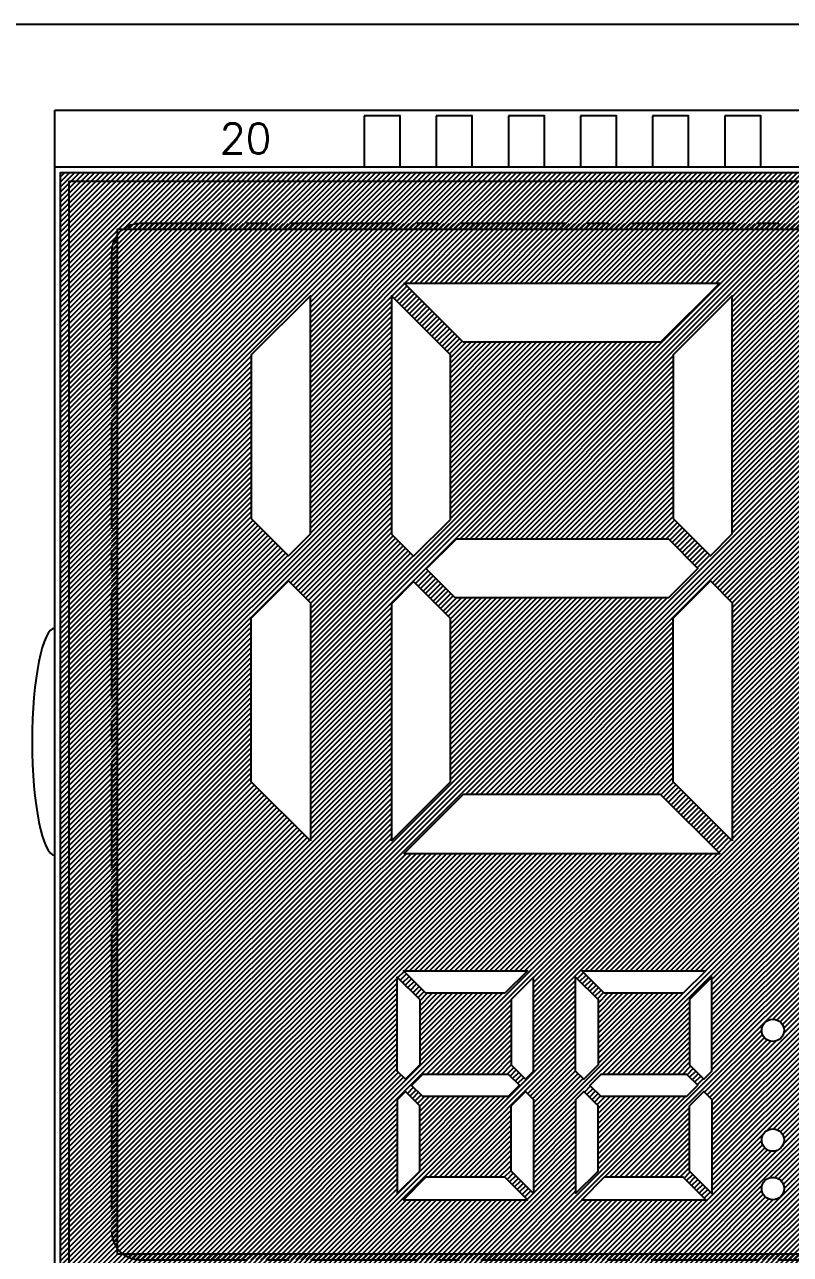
# Model space of a CAD drawing. Header units: millimetres. Extents: x -121 to 714, y -296 to 116.
# Drawn here: x 436.6 to 517.5, y -231.4 to -101.4 of the extents above; entities that cross this region are included whole.
import ezdxf
from ezdxf.enums import TextEntityAlignment as Align

# ---------------------------------------------------------------- set-up
doc = ezdxf.new("R2010")
doc.units = ezdxf.units.MM
doc.header["$LTSCALE"] = 3
doc.header["$MEASUREMENT"] = 0
doc.linetypes.add('CENTER', pattern=[2, 1.25, -0.25, 0.25, -0.25])
for name, color, linetype in [('POL', 1, 'Continuous'), ('PRINT', 6, 'Continuous'), ('VA', 5, 'Continuous')]:
    doc.layers.add(name, color=color, linetype=linetype)
doc.styles.add('ROMANS', font='ROMANS.shx')

msp = doc.modelspace()

# ---------------------------------------------------------------- hatches: boundary and pattern name
h = msp.add_hatch()
h.set_pattern_fill('ANSI31', color=256, scale=3, style=0)
h.set_pattern_definition([(44.99999999999999, (-1484.674264438016, 259.6914309375898), (-0.2651650429449553, 0.2651650429449554), [])])
edge = h.paths.add_edge_path(flags=0)
edge.add_arc((507.2662197458744, -97.67566629942667), 86.65745608517312, 316.455403534581, 317.8081971069898)
edge.add_arc((572.411342508713, -156.7264854519494), 1.268003494807548, 128.7133443138416, 137.881525717047, ccw=False)
edge.add_line((571.6183021795332, -155.7370816420021), (571.6986501433809, -155.6690570603132))
edge.add_line((571.698650143381, -155.6690570603132), (571.7379765026244, -155.6347518416125))
edge.add_line((571.7379765026244, -155.6347518416125), (571.7757871404322, -155.5999993633903))
edge.add_arc((571.3550469627835, -155.1308416738082), 0.6301834929462138, 311.8857250884219, 331.3475936102355)
edge.add_arc((571.6560780494278, -155.3044771124389), 0.2828719628844414, 332.9743015112558, 364.3136546941952)
edge.add_arc((571.6073757759013, -155.3216209913421), 0.3329967907791991, 6.625424226191722, 49.18432556471929)
edge.add_arc((571.0582988941969, -155.8850554072335), 1.119303725996891, 46.76370805973933, 58.40013251268256)
edge.add_arc((572.6520863782521, -153.2329612876021), 1.974940728427226, 230.3561939409418, 239.3337910848556, ccw=False)
edge.add_arc((526.630534976101, -207.1066214693067), 68.87974873875541, 49.46969666898811, 50.89191485204012)
edge.add_line((570.078868703356, -153.658870509709), (570.078868703356, -157.3756313421126))
edge = h.paths.add_edge_path(flags=16)
edge.add_arc((571.4414470119107, -158.5013090779323), 5.420274384007197, -5.419601573217278, 20.419753196357817, ccw=False)
edge.add_arc((570.9995544070757, -158.4499236657105), 5.865052460760615, 328.4963387614289, 354.4883798099919, ccw=False)
edge.add_arc((576.683982117519, -161.9606858245324), 0.8164093805862681, 146.8900841645882, 174.4058001021565)
edge.add_arc((576.3210501687463, -161.9201815641771), 0.4512844858829212, 175.031982178442, 242.0552884534121)
edge.add_arc((576.3549708810824, -161.9281864056564), 0.4613426380752055, 237.864144255427, 302.1073039453501)
edge.add_arc((576.119647727535, -161.5661939020019), 0.8930725881402511, 302.5519123596015, 330.1610931442196)
edge.add_arc((570.7531432477108, -158.244073470216), 7.204198219361388, 328.4785703781128, 333.9984318721046)
edge.add_arc((571.5718883876375, -158.6213238012266), 6.302971160817538, 333.81782076892, 361.1456707921137)
edge.add_arc((571.9307238880883, -158.3724122126794), 5.944146052009452, 358.8153998382796, 375.4591115102579)
edge.add_arc((571.3958408369963, -158.4737968535914), 6.486856760126145, 15.0629066352722, 33.16197744714158)
edge.add_arc((576.2335560290942, -155.3057723089389), 0.7041618151391373, 32.69228082842576, 49.66713852509118)
edge.add_arc((576.3500771256206, -155.1390788451063), 0.502038358379376, 47.49081840803452, 121.174074031354)
edge.add_arc((576.338442904223, -155.108966888546), 0.4702860097612478, 121.860359963687, 186.5595332372828)
edge.add_arc((576.6340906312848, -155.093008210767), 0.7660310002351489, 185.2191280128966, 206.632905861234)
edge.add_arc((662.5399417215983, -107.952241318141), 98.75564740498265, 208.7392803282289, 209.0958455154372)
edge.add_arc((570.6335994949904, -158.7756021710778), 6.27310672925225, 20.193266942628213, 26.522515885862674, ccw=False)
edge = h.paths.add_edge_path(flags=16)
edge.add_arc((571.2121179193982, -158.4318110223606), 3.000116886839657, 333.38412043513256, 358.6883498746567, ccw=False)
edge.add_arc((569.7532104549402, -157.7830258778978), 4.595673159832669, 330.43585039578045, 334.301345500584, ccw=False)
edge.add_arc((574.3700679909384, -160.4242344582707), 0.7235132375716344, 148.9004422421943, 176.0764503598967)
edge.add_arc((574.113655984585, -160.3985883348331), 0.4660167313744234, 177.065115302486, 244.5244837752997)
edge.add_arc((574.1433315528254, -160.4025466511586), 0.4760609261743463, 241.0932188874994, 313.3760819499989)
edge.add_arc((573.892484132693, -160.0870308943971), 0.8783475077854519, 311.1341675516132, 329.7577881184112)
edge.add_arc((571.3226967236542, -158.5203182676194), 3.887932862629419, 328.8853492423578, 353.4673069109464)
edge.add_arc((568.9385475314893, -158.2024319831812), 6.292925864687064, 353.0614363159501, 360.3370137798943)
edge.add_arc((572.6065802687372, -158.1912252992717), 2.624911142153479, 0.5633404551198403, 14.63453414364416)
edge.add_arc((570.9530036368947, -158.616844034208), 4.3323786793963, 14.55558082806912, 32.51431965661825)
edge.add_arc((574.0579358373361, -156.6329875128672), 0.6477911353309506, 32.16336578919062, 49.45253073143156)
edge.add_arc((574.1347492662717, -156.521549709001), 0.5133714356151604, 47.88144422760902, 117.5326580013239)
edge.add_arc((574.1051817283446, -156.4668054943259), 0.4511603481025702, 117.4166845785607, 185.5875788239329)
edge.add_arc((574.4099458389219, -156.4576725224056), 0.75564605368393, 184.0266005481265, 202.872473110358)
edge.add_arc((576.2450222384787, -155.6596791011382), 2.756687370470799, 203.3295045919333, 209.7122465392555)
edge.add_arc((571.1985254768281, -158.4561477282714), 3.013249442749737, -0.8430968552298168, 28.33425984634829, ccw=False)
edge = h.paths.add_edge_path(flags=0)
edge.add_line((570.0694495366929, -163.7781246738456), (570.1466020366719, -163.8215163405017))
edge.add_arc((129.1925566366817, 256.5989834627975), 609.2568151522578, 316.3655647655477, 316.6090522912098)
edge.add_arc((571.7061019108114, -161.7312400326327), 0.3082040987849221, 316.390311410965, 326.4824866629973)
edge.add_arc((571.8565519226374, -161.8213616834223), 0.1332437750165841, 323.0656409602272, 402.6890110313278)
edge.add_arc((571.2405446903415, -162.3313302893721), 0.9327879592364632, 40.05822493271796, 50.87554785436001)
edge.add_arc((417.4416996138898, -314.4256910373691), 217.2298825564503, 44.70729112601616, 45.28487676689281)
edge.add_arc((570.7323357288042, -159.6163733191071), 0.6323995627759111, 219.2629141285443, 224.4382109639278, ccw=False)
edge.add_line((570.2427003569612, -160.0166062633274), (570.2224934250006, -159.995089437161))
edge.add_arc((570.1249825658613, -160.0824526082922), 0.1309224630083706, 41.8582021473921, 115.0979683320489)
edge.add_line((570.0694495366929, -159.9638913414656), (570.0694495366929, -163.7781246738456))
edge = h.paths.add_edge_path(flags=16)
edge.add_arc((571.1950834937434, -158.9531089660221), 0.8804560884299402, 134.9153169180386, 147.1437185572365)
edge.add_arc((570.6591733489245, -158.6233574994762), 0.2517476473314327, 144.0134963617228, 212.4977819564355)
edge.add_arc((571.1289865715462, -158.3317297115188), 0.8047017183760204, 212.0383385056948, 227.9832482009332)
edge.add_arc((505.1296466660535, -226.6922452983966), 94.21721531272476, 44.972066196963226, 45.98990745815428, ccw=False)
edge.add_line((571.7837510987631, -160.1031018622645), (572.3754503824684, -160.6950260418039))
edge.add_line((572.3754503824684, -160.6950260418039), (572.9667428692989, -161.2873371744682))
edge.add_arc((571.9238865457883, -162.3935172083523), 1.520257734349646, 31.71180296236821, 46.6877945431803, ccw=False)
edge.add_arc((572.8810415888197, -161.8010900437922), 0.394596634092007, -21.532056026312773, 31.58781795823768, ccw=False)
edge.add_arc((572.3477196791791, -161.5468643882632), 0.9848487411755814, 316.56827377479317, 336.0969449123968, ccw=False)
edge.add_arc((570.915929013272, -160.3451448251197), 2.852962449327211, 316.2282208318278, 318.81129844289075, ccw=False)
edge.add_line((572.9760562026306, -162.3187888408775), (571.5275285988273, -163.8396799863303))
edge.add_line((571.5275285988273, -163.8396799863303), (570.0797153700216, -165.3612855067831))
edge.add_line((570.0797153700216, -165.361285506783), (570.0294472238759, -165.4136928505199))
edge.add_arc((568.7396096899429, -164.2438853036656), 1.741301398557806, 301.0949907120492, 317.793801575704, ccw=False)
edge.add_line((569.6389195368006, -165.7349830066898), (569.3652345368674, -165.7349830066898))
edge.add_arc((569.6415523230646, -165.1824548764941), 0.6177692559738341, 194.5700501920207, 243.4304924017752, ccw=False)
edge.add_arc((570.1360354190001, -165.051513589616), 1.129292634250936, 178.1900435057955, 194.6885914365373, ccw=False)
edge.add_arc((-119.972362673931, -162.6283699155549), 688.983805445616, 359.8014575266454, 360.1798871659386)
edge.add_line((569.0080470369576, -160.4652238413406), (569.009228980316, -160.4196574237087))
edge.add_line((569.009228980316, -160.4196574237087), (569.0117677400809, -160.3733059377176))
edge.add_arc((568.5105606980924, -160.3040287025739), 0.5059721674638539, 352.1303953133803, 387.9379635893594)
edge.add_arc((-2029.633982398269, 2276.263451361918), 3562.07579432475, 316.7974078756872, 316.84584011751383, ccw=False)
edge.add_arc((564.3267321556104, -160.0819013929345), 3.370931825059827, 310.40571505223926, 319.6885989667809, ccw=False)
edge.add_arc((566.0041616805706, -161.9886033006042), 0.8327555125907737, 298.4075958029428, 307.55596547006576, ccw=False)
edge.add_arc((566.1665995368462, -162.3427020661004), 0.4447533485959823, 234.8659106384919, 301.70494520249207, ccw=False)
edge.add_arc((566.2677603338855, -162.2033911919959), 0.6169053451998423, 221.7095566059277, 234.6283540643876, ccw=False)
edge.add_arc((566.3157937219671, -162.1514240608178), 0.6873741504682127, 212.9689483619754, 222.2793469033886, ccw=False)
edge.add_arc((566.1025552189542, -162.2784487649052), 0.4394515982466947, 146.5298064199339, 214.2039679788644, ccw=False)
edge.add_arc((566.413517558578, -162.4366977371469), 0.7871139635608684, 137.7447130731371, 149.4055570972934, ccw=False)
edge.add_arc((595.070784084884, -188.0762393452864), 39.23998509001305, 136.5242349010838, 138.1723759372733, ccw=False)
edge.add_arc((673.0872849604132, -258.9576323974447), 144.6410356148101, 136.2203907331097, 137.4127347979415, ccw=False)
edge.add_arc((568.1717930421951, -158.3993138156716), 0.6836986082553271, 315.0326292529438, 327.3137039434662)
edge.add_arc((568.5915285739707, -158.6560889233159), 0.1920544393740933, 324.1613284852868, 393.4819664704494)
edge.add_arc((568.2073997366429, -158.9000714425556), 0.6470944376586258, 32.73657636024634, 48.08920525383537)
edge.add_arc((719.5257002280177, -2.039779804834438), 217.3037298489706, 225.1491571436494, 226.0241119103367, ccw=False)
edge.add_arc((570.2163841262427, -151.8068923677906), 5.829047981530168, 221.661977890319, 227.3793044437658, ccw=False)
edge.add_arc((566.5022948130884, -155.1173309980428), 0.8537752771592291, 202.2638560437041, 221.3749805466749, ccw=False)
edge.add_arc((566.1386489748306, -155.2595213554661), 0.4634089098863873, 145.5950847793229, 203.0286492831216, ccw=False)
edge.add_arc((566.2674102751603, -155.3444650030528), 0.6176475015330437, 132.7595156011812, 145.8428565410007, ccw=False)
edge.add_arc((566.1606663636665, -155.1981162345921), 0.4382287742167784, 71.00701992780853, 135.5044998744598, ccw=False)
edge.add_arc((566.0439256700679, -155.5156194684407), 0.7764722033478948, 43.821714487937015, 70.48657355362292, ccw=False)
edge.add_arc((199.0569060405455, -532.2188129892278), 526.689304803792, 45.433054388613186, 45.74567603052532, ccw=False)
edge.add_arc((576.3518794369365, -149.0483339005275), 11.05738362382071, 225.9006724427542, 227.8461002212198)
edge.add_arc((568.7610310318416, -157.0515699856614), 0.2579992608712618, 311.2082484483334, 367.8716112388009)
edge.add_arc((575.472550355028, -156.4892739114684), 6.477421813334964, 183.4677528568046, 184.6663795895363, ccw=False)
edge.add_arc((59.71245144023987, -154.8370633057311), 509.2986389718552, 359.7700496585616, 360.2358089553019)
edge.add_arc((570.3563170918492, -152.7226341802674), 1.349664719787878, 170.1285119145313, 180.7787536905643, ccw=False)
edge.add_arc((569.7030703729326, -152.5999212874161), 0.6851095817442746, 126.37434433154189, 170.8731940530746, ccw=False)
edge.add_line((569.2967603702198, -152.0482988434445), (569.7758678700993, -152.0482988434445))
edge.add_arc((-287.6593414978009, -1166.418747618233), 1328.210279139316, 49.614378370701274, 49.79256293572399, ccw=False)
edge.add_arc((572.0427723706591, -155.838580030307), 1.425637111057391, 34.14339889816239, 51.70193695097743, ccw=False)
edge.add_arc((572.9183169962607, -155.2381891301573), 0.3640677365160565, -21.59259997581762, 33.279161594859715, ccw=False)
edge.add_arc((572.3905679953034, -155.0158122153103), 0.9367013093262613, 318.0970669638214, 337.63927032269686, ccw=False)
edge.add_arc((571.1111959729096, -154.0019113460706), 2.568004795060539, 317.43355688792735, 320.32501041928896, ccw=False)
edge.add_arc((482.6345065676769, -73.43883227017727), 122.2280595205833, 316.01040204910424, 317.67516444515763, ccw=False)
h.paths.add_polyline_path([(579.1933113569983, -130.0127613342011), (574.6645602738085, -130.0127613342011), (573.4045602738086, -128.7527613342011), (580.4533113569983, -128.7527613342011)], flags=16)
h.paths.add_polyline_path([(580.3571923563738, -134.9163477107603), (580.813935815403, -134.459604251731), (580.813935815403, -129.1133857926062), (579.5539358154033, -130.3733857926061), (579.5539358154033, -134.1130911697895)], flags=16)
h.paths.add_polyline_path([(579.3673570630046, -134.647761334201), (579.9965678979688, -135.2769721691654), (579.3657787329334, -135.907761334201), (574.4828328221854, -135.907761334201), (573.8666492789239, -135.2915777909395), (574.5104657356624, -134.647761334201)], flags=16)
h.paths.add_polyline_path([(573.5060248205186, -134.9309533325345), (573.0439358154033, -134.4688643274191), (573.0439358154033, -129.1133857926062), (574.3039358154033, -130.3733857926061), (574.3039358154033, -134.1330423376498)], flags=16)
h.paths.add_polyline_path([(570.0371923563739, -134.9163477107603), (570.4939358154033, -134.459604251731), (570.4939358154033, -129.1133857926062), (569.2339358154034, -130.3733857926061), (569.2339358154034, -134.1130911697895)], flags=16)
edge = h.paths.add_edge_path(flags=16)
edge.add_arc((575.189566842856, -187.0222890973974), 0.7307600388638189, 319.5678580820855, 354.8326653049923)
edge.add_arc((574.6104420373767, -186.9147033260276), 1.318368242539657, 352.4421371671035, 360.328136014049)
edge.add_line((575.9287886592992, -186.9071530013965), (575.9287886592992, -185.5645513350652))
edge.add_arc((574.9692845425861, -185.5381041151743), 0.9598685354931642, 358.4211318340416, 384.5593572604731)
edge.add_arc((575.2829636478236, -185.4156101849791), 0.6239430257139245, 26.30107978691587, 42.11526624607705)
edge.add_arc((575.3030901484344, -185.4022216861833), 0.6000451866434147, 42.45574851718957, 81.21942553590533)
edge.add_arc((575.2489077225482, -185.6461416666891), 0.8495340964562228, 80.11915831560904, 90.36351735555934)
edge.add_arc((575.2083235116334, -185.4486402874586), 0.6529647823743807, 86.91030301216965, 136.2587720444585)
edge.add_arc((575.2880204541168, -185.4625081797287), 0.7215415503146845, 139.8410738200221, 174.7665138604595)
edge.add_arc((575.8431861000977, -185.5656257492021), 1.28485333880867, 172.4448677514727, 180.3202072902185)
edge.add_line((574.5583528263091, -185.5728063350637), (574.5583528263091, -186.9071530013966))
edge.add_arc((575.5469917113282, -186.949420295743), 0.9895419996863113, 177.5519234274748, 208.3332732025743)
edge.add_arc((575.173351728384, -187.1166355211069), 0.582084287432783, 211.30195233316, 221.3780108023398)
edge.add_arc((575.1716729703176, -187.1099115713911), 0.5853016630731717, 221.980552378535, 261.8402813494105)
edge.add_arc((575.2375060927484, -186.8148587761327), 0.887017097476041, 260.3357903487549, 270.3883235044336)
edge.add_arc((575.2737067650589, -187.0593340429144), 0.6432302825490647, 267.3099300865762, 317.2181989333149)
edge = h.paths.add_edge_path(flags=16)
edge.add_arc((575.1173181563731, -187.1563157979928), 2.046291293106544, 193.4844346475149, 222.4724539063137, ccw=False)
edge.add_arc((576.2813125310199, -186.8523293443661), 3.2491721235637, 179.3617606249421, 193.9109151311013, ccw=False)
edge.add_line((573.0323419933575, -186.8161363347526), (573.0323419933575, -185.674088835038))
edge.add_arc((576.5452329133891, -185.6573220214377), 3.512930933291876, 169.7267761325961, 180.2734671762282, ccw=False)
edge.add_arc((575.1949352096253, -185.3793721679601), 2.134960407934094, 138.0152805506902, 170.6038028584836, ccw=False)
edge.add_arc((574.9558895469554, -185.2200029756256), 1.851128954080467, 103.72094199000747, 136.7324514148568, ccw=False)
edge.add_arc((575.247578333293, -186.4501784380137), 3.115396269410073, 78.69015242692421, 103.56600380276609, ccw=False)
edge.add_arc((575.5040025873245, -185.2607173950259), 1.898831824151648, 43.60074404307392, 79.23854622140448, ccw=False)
edge.add_arc((575.3689578806834, -185.3293782102985), 2.044437577595902, 13.206181170238096, 42.38410308925393, ccw=False)
edge.add_arc((574.1152683796195, -185.6537937770188), 3.339216619442639, -0.6496910084662204, 13.7110475251489, ccw=False)
edge.add_line((577.4542703255843, -185.6916571683669), (577.4542703255843, -186.8161363347525))
edge.add_arc((573.9212032565679, -186.8335197977705), 3.533109833978589, -10.27518867981621, 0.28190549674701515, ccw=False)
edge.add_arc((575.3214064358212, -187.1225242373764), 2.10409570592003, 317.5686051107839, 350.6672137690562, ccw=False)
edge.add_arc((575.5161696278994, -187.2452550672374), 1.877980163596012, 283.83342838740964, 316.32305211897017, ccw=False)
edge.add_arc((575.2381769730382, -186.0681548846223), 3.087428012678681, 258.6105673571336, 283.61973138463725, ccw=False)
edge.add_arc((574.9857350824539, -187.226255210272), 1.902374726335299, 223.5947876574384, 259.1759841607735, ccw=False)
h.paths.add_polyline_path([(563.9839358154034, -134.1330423376498), (563.1860248205189, -134.9309533325345), (562.7239358154031, -134.4688643274191), (562.7239358154031, -129.1133857926062), (563.9839358154034, -130.3733857926061)], flags=16)
h.paths.add_polyline_path([(569.0473570630045, -134.647761334201), (569.6765678979691, -135.2769721691654), (569.0457787329335, -135.907761334201), (564.1628328221852, -135.907761334201), (563.5466492789237, -135.2915777909395), (564.1904657356624, -134.647761334201)], flags=16)
h.paths.add_polyline_path([(564.3445602738084, -130.0127613342011), (563.0845602738084, -128.7527613342011), (570.1333113569983, -128.7527613342011), (568.8733113569981, -130.0127613342011)], flags=16)
h.paths.add_polyline_path([(580.813935815403, -141.4421368757959), (579.5539358154033, -140.182136875796), (579.5539358154033, -136.4408531685413), (580.3571923563738, -135.6375966275706), (580.813935815403, -136.0943400865999)], flags=16)
h.paths.add_polyline_path([(573.5060248205186, -135.6522022493448), (573.0439358154033, -136.1142912544601), (573.0439358154033, -141.4421368757959), (574.3039358154033, -140.182136875796), (574.3039358154033, -136.4501132442292)], flags=16)
h.paths.add_polyline_path([(570.4939358154033, -141.4421368757959), (569.2339358154034, -140.182136875796), (569.2339358154034, -136.4408531685413), (570.0371923563739, -135.6375966275706), (570.4939358154033, -136.0943400865999)], flags=16)
h.paths.add_polyline_path([(574.6645602738085, -140.542761334201), (573.4045602738086, -141.802761334201), (580.4533113569983, -141.802761334201), (579.1933113569983, -140.542761334201)], flags=16)
h.paths.add_polyline_path([(562.7239358154031, -141.4421368757959), (563.9839358154034, -140.182136875796), (563.9839358154034, -136.4501132442292), (563.1860248205185, -135.6522022493448), (562.7239358154031, -136.1142912544601)], flags=16)
h.paths.add_polyline_path([(564.3445602738084, -140.542761334201), (563.0845602738084, -141.802761334201), (570.1333113569983, -141.802761334201), (568.8733113569981, -140.542761334201)], flags=16)
h.paths.add_polyline_path([(543.3305561662407, -204.4635156315564), (543.3305561662407, -211.3606360498216), (541.8176467779272, -212.8735454381351), (540.9605561662408, -212.0164548264488), (540.9605561662408, -202.0935156315566)], flags=16)
h.paths.add_polyline_path([(533.4835010311167, -203.805906325053), (525.1387196441237, -203.805906325053), (522.7687196441236, -201.4359063250531), (535.853501031117, -201.4359063250531)], flags=16)
h.paths.add_polyline_path([(524.4811103376203, -204.4635156315564), (524.4811103376203, -211.3606360498216), (522.9682009493067, -212.8735454381351), (522.1111103376204, -212.0164548264488), (522.1111103376204, -202.0935156315566)], flags=16)
h.paths.add_polyline_path([(534.1411103376204, -204.4635156315564), (534.1411103376204, -211.3454747931549), (535.6643392293688, -212.8687036849033), (536.5111103376203, -212.0219325766518), (536.5111103376203, -202.0935156315566)], flags=16)
h.paths.add_polyline_path([(540.9605561662408, -224.9582970185495), (543.3305561662407, -222.5882970185495), (543.3305561662407, -215.7016734394558), (541.8176467779272, -214.1887640511422), (540.9605561662408, -215.0458546628286)], flags=16)
h.paths.add_polyline_path([(534.1411103376204, -222.5882970185495), (534.1411103376204, -215.7071511896588), (535.6643392293688, -214.1839222979104), (536.5111103376203, -215.0306934061618), (536.5111103376203, -224.9582970185495)], flags=16)
h.paths.add_polyline_path([(535.0067299228654, -213.5263129914068), (533.8221365892191, -214.710906325053), (524.8055618362246, -214.710906325053), (523.6258102558104, -213.5311547446386), (524.8160586753959, -212.3409063250531), (533.8213232565115, -212.3409063250531)], flags=16)
h.paths.add_polyline_path([(522.1111103376204, -224.9582970185495), (524.4811103376203, -222.5882970185495), (524.4811103376203, -215.7016734394558), (522.9682009493067, -214.1887640511422), (522.1111103376204, -215.0458546628286)], flags=16)
h.paths.add_polyline_path([(533.4835010311167, -223.2459063250531), (525.1387196441237, -223.2459063250531), (522.7687196441236, -225.6159063250529), (535.853501031117, -225.6159063250529)], flags=16)
h.paths.add_polyline_path([(548.4101260190123, -134.992761334201), (527.5329896518974, -134.992761334201), (521.2929896518976, -128.7527613342011), (554.6501260190125, -128.7527613342011)], flags=16)
h.paths.add_polyline_path([(482.9372571630465, -134.992761334201), (476.6972571630463, -128.7527613342011), (510.0543935301612, -128.7527613342011), (503.8143935301614, -134.992761334201)], flags=16)
h.paths.add_polyline_path([(549.746557835455, -136.3291931506435), (549.746557835455, -153.6128793791104), (553.688887564969, -157.5552091086247), (555.986557835455, -155.2575388381388), (555.986557835455, -130.0891931506435)], flags=16)
edge = h.paths.add_edge_path(flags=16)
edge.add_arc((568.5839939161474, -177.64842838713), 2.129238785992962, 137.9582591125576, 170.6170213732431, ccw=False)
edge.add_arc((568.3522948005948, -177.491067106548), 1.852181332188155, 103.78230806316299, 136.7734904440495, ccw=False)
edge.add_arc((568.6419309335472, -178.7084145025758), 3.103492017907644, 78.64263024662068, 103.62139320863957, ccw=False)
edge.add_arc((568.89682035739, -177.5313469937428), 1.899365287764773, 43.55712674949979, 79.18865992456938, ccw=False)
edge.add_arc((568.7660871311614, -177.6002367157262), 2.041971394353111, 13.210327528033304, 42.430152446046975, ccw=False)
edge.add_arc((567.5114507631906, -177.9250457066435), 3.33776498074161, -0.6509562024136812, 13.716665566672816, ccw=False)
edge.add_line((570.8490003272364, -177.9629663369656), (570.8490003272364, -179.0863871700186))
edge.add_arc((567.3167977960952, -179.1037878389386), 3.532245391288483, -10.27792618569299, 0.2822535842964271, ccw=False)
edge.add_arc((568.7130595257706, -179.3917958531709), 2.107279525115533, 317.57657723782603, 350.6536576094676, ccw=False)
edge.add_arc((568.9147373789936, -179.5221616459459), 1.870883530532425, 283.7609599115016, 316.35701791028583, ccw=False)
edge.add_arc((568.633153891504, -178.3294202228548), 3.096386804213119, 258.6296164756522, 283.571878598108, ccw=False)
edge.add_arc((568.3792650200244, -179.49903411123), 1.899762626443658, 223.5645255503615, 259.182018150715, ccw=False)
edge.add_arc((568.5028467076784, -179.4309513925275), 2.036545717274975, 193.4323306316619, 222.5562628532512, ccw=False)
edge.add_arc((569.6826593754442, -179.1227092353397), 3.255789993854476, 179.3607867149692, 193.8853724251089, ccw=False)
edge.add_line((566.4270719950082, -179.0863871700185), (566.4270719950082, -177.9443396703042))
edge.add_arc((569.9420067947281, -177.927396803951), 3.514975633912874, 169.7394465274041, 180.276177872957, ccw=False)
h.paths.add_polyline_path([(574.6772036596126, -175.7335871708563), (576.3122228258701, -175.7335871708563), (569.0946011610081, -189.0175755008688), (567.4594761614167, -189.0175755008688)], flags=16)
edge = h.paths.add_edge_path(flags=16)
edge.add_arc((568.60231753896, -177.7162390872713), 0.6503278426426975, 86.87951546690539, 136.4756097659866, ccw=False)
edge.add_arc((568.643225961172, -177.9175358200937), 0.8506781435861843, 80.11969139435598, 90.37093612435558, ccw=False)
edge.add_arc((568.6981376243748, -177.6699970163279), 0.597501464687579, 42.23376914829498, 81.23421401770031, ccw=False)
edge.add_arc((568.6739679117616, -177.6882707512589), 0.6276856227641445, 26.298325665861, 41.9858661395416, ccw=False)
edge.add_arc((568.3654732434131, -177.8083280658386), 0.9578821685835128, -1.5837518254240877, 24.560688399844594, ccw=False)
edge.add_line((569.3229894942838, -177.8348021703315), (569.3229894942838, -179.1772980033295))
edge.add_arc((568.0017312102295, -179.1847987498134), 1.321279574647268, -7.546681149610606, 0.32526305054392424, ccw=False)
edge.add_arc((568.5754937368874, -179.2910182740679), 0.739143476328443, 319.85818981287775, 354.77518365008274, ccw=False)
edge.add_arc((568.6669128090994, -179.3269952161454), 0.646828618034205, 267.41311708965674, 317.07272054958645, ccw=False)
edge.add_arc((568.631663489542, -179.088882641272), 0.8843027598479547, 260.3086956996011, 270.39232998321177, ccw=False)
edge.add_arc((568.5659128637146, -179.3832419417687), 0.5832754592545344, 221.7531109522978, 261.80786531167365, ccw=False)
edge.add_arc((568.568896019038, -179.3855660627135), 0.5839651240304894, 211.3516984659759, 221.3880818781971, ccw=False)
edge.add_arc((568.9391400736156, -179.2202164298875), 0.9875194885758767, 177.5090927137496, 208.3665384854806, ccw=False)
edge.add_line((567.9525536612932, -179.1772980033295), (567.9525536612932, -177.8441155036621))
edge.add_arc((569.2408561112607, -177.8367243407724), 1.288323651836237, 172.4546798166023, 180.3287099183179, ccw=False)
edge.add_arc((568.6811240236234, -177.733308796412), 0.7204433495295267, 139.809273843308, 174.7633387177087, ccw=False)
h.paths.add_polyline_path([(519.956557835455, -130.0891931506435), (519.956557835455, -155.275699371247), (522.2981174227066, -157.617258958499), (526.1965578354548, -153.7188185457508), (526.1965578354548, -136.3291931506435)], flags=16)
h.paths.add_polyline_path([(552.3524557485266, -158.8916409250671), (549.2363353393926, -162.0077613342009), (526.688619798409, -162.0077613342009), (523.6345492391492, -158.9536907749414), (526.8204786798897, -155.7677613342009), (549.2285761576604, -155.7677613342009)], flags=16)
h.paths.add_polyline_path([(549.746557835455, -181.4463295177584), (549.746557835455, -164.1704024710239), (553.688887564969, -160.2280727415098), (555.986557835455, -162.5257430119956), (555.986557835455, -187.6863295177584)], flags=16)
h.paths.add_polyline_path([(505.1508253466041, -153.6128793791104), (509.0931550761179, -157.5552091086247), (511.3908253466038, -155.2575388381388), (511.3908253466038, -130.0891931506435), (505.1508253466041, -136.3291931506435)], flags=16)
h.paths.add_polyline_path([(460.5550928577529, -153.6128793791104), (464.497422587267, -157.5552091086247), (466.7950928577529, -155.2575388381388), (466.7950928577529, -130.0891931506435), (460.5550928577529, -136.3291931506435)], flags=16)
h.paths.add_polyline_path([(475.3608253466039, -155.275699371247), (477.7023849338559, -157.617258958499), (481.6008253466039, -153.7188185457508), (481.6008253466039, -136.3291931506435), (475.3608253466039, -130.0891931506435)], flags=16)
h.paths.add_polyline_path([(482.0928873095577, -162.0077613342009), (479.0388167502983, -158.9536907749414), (482.2247461910388, -155.7677613342009), (504.6328436688095, -155.7677613342009), (507.7567232596757, -158.8916409250671), (504.6406028505417, -162.0077613342009)], flags=16)
h.paths.add_polyline_path([(548.4101260190123, -182.782761334201), (527.5329896518974, -182.782761334201), (521.2929896518976, -189.0227613342009), (554.6501260190125, -189.0227613342009)], flags=16)
h.paths.add_polyline_path([(519.956557835455, -162.6316821786359), (519.956557835455, -187.6863295177584), (526.1965578354548, -181.4463295177584), (526.1965578354548, -164.1885630041321), (522.2981174227066, -160.290122591384)], flags=16)
h.paths.add_polyline_path([(511.3908253466038, -187.6863295177584), (505.1508253466041, -181.4463295177584), (505.1508253466041, -164.1704024710239), (509.0931550761179, -160.2280727415098), (511.3908253466038, -162.5257430119956)], flags=16)
h.paths.add_polyline_path([(482.9372571630465, -182.782761334201), (476.6972571630463, -189.0227613342009), (510.0543935301612, -189.0227613342009), (503.8143935301614, -182.782761334201)], flags=16)
h.paths.add_polyline_path([(466.7950928577529, -187.6863295177584), (460.5550928577529, -181.4463295177584), (460.5550928577529, -164.1704024710239), (464.497422587267, -160.2280727415098), (466.7950928577529, -162.5257430119956)], flags=16)
h.paths.add_polyline_path([(475.3608253466039, -187.6863295177584), (481.6008253466039, -181.4463295177584), (481.6008253466039, -164.1885630041321), (477.7023849338559, -160.290122591384), (475.3608253466039, -162.6316821786359)], flags=16)
h.paths.add_polyline_path([(554.7029468597375, -201.4359063250531), (552.3329468597376, -203.805906325053), (543.9881654727446, -203.805906325053), (541.6181654727443, -201.4359063250531)], flags=16)
h.paths.add_polyline_path([(552.9905561662408, -215.7071511896588), (554.5137850579893, -214.1839222979104), (555.3605561662412, -215.0306934061618), (555.3605561662412, -224.9582970185495), (552.9905561662408, -222.5882970185495)], flags=16)
h.paths.add_polyline_path([(552.670769085132, -212.3409063250531), (553.856175751486, -213.5263129914068), (552.6715824178395, -214.710906325053), (543.6550076648455, -214.710906325053), (542.4752560844308, -213.5311547446386), (543.6655045040163, -212.3409063250531)], flags=16)
h.paths.add_polyline_path([(554.7029468597375, -225.6159063250529), (552.3329468597376, -223.2459063250531), (543.9881654727446, -223.2459063250531), (541.6181654727443, -225.6159063250529)], flags=16)
h.paths.add_polyline_path([(552.9905561662408, -204.4635156315564), (552.9905561662408, -211.3454747931549), (554.5137850579893, -212.8687036849033), (555.3605561662412, -212.0219325766518), (555.3605561662412, -202.0935156315566)], flags=16)
h.paths.add_polyline_path([(506.2065997879358, -203.805906325053), (497.8618184009429, -203.805906325053), (495.4918184009425, -201.4359063250531), (508.5765997879357, -201.4359063250531)], flags=16)
h.paths.add_polyline_path([(506.8642090944395, -215.7071511896588), (508.3874379861877, -214.1839222979104), (509.2342090944394, -215.0306934061618), (509.2342090944394, -224.9582970185495), (506.8642090944395, -222.5882970185495)], flags=16)
h.paths.add_polyline_path([(507.7298286796843, -213.5263129914068), (506.5452353460378, -214.710906325053), (497.5286605930437, -214.710906325053), (496.3489090126293, -213.5311547446386), (497.5391574322148, -212.3409063250531), (506.5444220133302, -212.3409063250531)], flags=16)
h.paths.add_polyline_path([(494.8342090944391, -224.9582970185495), (497.2042090944392, -222.5882970185495), (497.2042090944392, -215.7016734394558), (495.6912997061258, -214.1887640511422), (494.8342090944391, -215.0458546628286)], flags=16)
h.paths.add_polyline_path([(506.2065997879358, -223.2459063250531), (497.8618184009429, -223.2459063250531), (495.4918184009425, -225.6159063250529), (508.5765997879357, -225.6159063250529)], flags=16)
h.paths.add_polyline_path([(497.2042090944392, -204.4635156315564), (497.2042090944392, -211.3606360498216), (495.6912997061258, -212.8735454381351), (494.8342090944391, -212.0164548264488), (494.8342090944391, -202.0935156315566)], flags=16)
h.paths.add_polyline_path([(506.8642090944395, -204.4635156315564), (506.8642090944395, -211.3454747931549), (508.3874379861877, -212.8687036849033), (509.2342090944394, -212.0219325766518), (509.2342090944394, -202.0935156315566)], flags=16)
h.paths.add_polyline_path([(487.3581593759807, -203.805906325053), (479.0133779889877, -203.805906325053), (476.6433779889878, -201.4359063250531), (489.7281593759808, -201.4359063250531)], flags=16)
h.paths.add_polyline_path([(490.3857686824845, -224.9582970185495), (488.0157686824841, -222.5882970185495), (488.0157686824841, -215.7071511896588), (489.5389975742328, -214.1839222979104), (490.3857686824845, -215.0306934061618)], flags=16)
h.paths.add_polyline_path([(488.8813882677291, -213.5263129914068), (487.6967949340828, -214.710906325053), (478.6802201810883, -214.710906325053), (477.5004686006741, -213.5311547446386), (478.6907170202599, -212.3409063250531), (487.6959816013755, -212.3409063250531)], flags=16)
h.paths.add_polyline_path([(475.9857686824844, -224.9582970185495), (478.3557686824843, -222.5882970185495), (478.3557686824843, -215.7016734394558), (476.8428592941705, -214.1887640511422), (475.9857686824844, -215.0458546628286)], flags=16)
h.paths.add_polyline_path([(487.3581593759807, -223.2459063250531), (479.0133779889877, -223.2459063250531), (476.6433779889878, -225.6159063250529), (489.7281593759808, -225.6159063250529)], flags=16)
h.paths.add_polyline_path([(478.3557686824843, -204.4635156315564), (478.3557686824843, -211.3606360498216), (476.8428592941705, -212.8735454381351), (475.9857686824844, -212.0164548264488), (475.9857686824844, -202.0935156315566)], flags=16)
h.paths.add_polyline_path([(490.3857686824845, -202.0935156315566), (488.0157686824841, -204.4635156315564), (488.0157686824841, -211.3454747931549), (489.5389975742328, -212.8687036849033), (490.3857686824845, -212.0219325766518)], flags=16)
edge = h.paths.add_edge_path(flags=16)
edge.add_arc((571.938717604582, -218.0914877633993), 11.33484539930477, 44.76529308123878, 135.0097306975319, ccw=False)
edge.add_arc((579.4780161230442, -210.557662838335), 0.6777801573244038, -134.9826926185064, 41.39970828129083, ccw=False)
edge.add_arc((571.9398646008531, -218.0998052315857), 9.985598306483102, 45.01501727612334, 135.2284257738287)
edge.add_arc((564.4026601729047, -210.5574866196812), 0.6787047877362884, 135.0397625333755, 311.33145343239784, ccw=False)
edge = h.paths.add_edge_path(flags=16)
edge.add_arc((571.8422221209494, -217.756642282277), 7.370462051115553, 44.69043538409062, 134.9795511999409, ccw=False)
edge.add_arc((576.5728804714538, -213.0223451160394), 0.6789451525356885, -135.05999555866782, 41.419993215795785, ccw=False)
edge.add_arc((571.8425389160029, -217.7631177146814), 6.018149696692815, 45.07699036683268, 135.3324818037805)
edge.add_arc((567.1136216162861, -213.02250386604), 0.6792959382603436, 135.1084169428904, 311.3543703175994, ccw=False)
edge = h.paths.add_edge_path(flags=16)
edge.add_arc((571.7883345806765, -217.970187347349), 4.0251348231536, 44.357065672325405, 134.9860742274065, ccw=False)
edge.add_arc((574.1586104720575, -215.6046139435466), 0.6774236567911743, -134.78410325074088, 41.458859632430915, ccw=False)
edge.add_arc((571.7921525580869, -217.974989584141), 2.672028289102289, 45.00466704445838, 135.9060848399733)
edge.add_arc((569.4241086394336, -215.6043609487281), 0.6804826366653538, 135.0129146476768, 311.2857669730972, ccw=False)
edge = h.paths.add_edge_path(flags=16)
edge.add_arc((571.7687182557963, -218.8424544147773), 1.4519972271085, 0, 360)
edge = h.paths.add_edge_path(flags=16)
edge.add_arc((515.6737621215741, -224.4369583454888), 1.179224098734355, 0, 360)
edge = h.paths.add_edge_path(flags=16)
edge.add_arc((515.6737868041657, -219.3137536267855), 1.179224098734355, 0, 360)
edge = h.paths.add_edge_path(flags=16)
edge.add_arc((515.6735903248023, -207.7109035198293), 1.179224098734355, 0, 360)
edge = h.paths.add_edge_path()
edge.add_line((448.7980616532586, -231.9645780431692), (583.7980616532586, -231.9645780431692))
edge.add_arc((583.7980616532593, -228.9645780431697), 2.999999999999488, 269.999999999987, 360.0000000000098)
edge.add_line((586.7980616532586, -228.9645780431692), (586.7980616532586, -125.4645780431692))
edge.add_arc((583.7980616532593, -125.4645780431688), 2.999999999999318, 359.9999999999902, 450.000000000013)
edge.add_line((583.7980616532586, -122.4645780431692), (448.7980616532586, -122.4645780431692))
edge.add_arc((448.7980616532579, -125.4645780431688), 2.999999999999488, 89.99999999998697, 180.0000000000098)
edge.add_line((445.7980616532586, -125.4645780431692), (445.7980616532586, -228.9645780431692))
edge.add_arc((448.7980616532579, -228.9645780431697), 2.999999999999318, 179.9999999999902, 270.000000000013)
at = {"layer": 'PRINT'}
h = msp.add_hatch(dxfattribs=at)
h.set_pattern_fill('ANSI31', color=256, scale=3, style=0)
h.set_pattern_definition([(45, (0, 0), (-0.2651650429449553, 0.2651650429449554), [])])
h.paths.add_polyline_path([(440.3980616532588, -237.3645780431693), (440.3980616532588, -117.0645780431691), (592.1980616532585, -117.0645780431691), (592.1980616532585, -237.3645780431693)])
h.paths.add_polyline_path([(446.3980616532588, -231.3645780431693), (446.3980616532588, -123.0645780431691), (586.1980616532585, -123.0645780431691), (586.1980616532585, -231.3645780431693)], flags=16)

# ---------------------------------------------------------------- linework, layer by layer
for p, q in [((439.7980616532586, -243.9645780431692), (439.7980616532586, -110.4645780431692)), ((439.7980616532586, -110.4645780431692), (592.7980616532586, -110.4645780431692)), ((439.7980616532586, -116.4645780431692), (592.7980616532586, -116.4645780431692))]:
    msp.add_line(p, q)
for points in [[(713.572107917812, -296.4283918290192), (713.572107917812, -101.4283918290192), (428.572107917812, -101.4283918290192), (428.572107917812, -296.4283918290192)], [(472.4830616532586, -111.0645780431691), (472.4830616532586, -116.4645780431692), (476.2930616532585, -116.4645780431692), (476.2930616532585, -111.0645780431691)], [(480.1030616532585, -111.0645780431691), (480.1030616532585, -116.4645780431692), (483.9130616532584, -116.4645780431692), (483.9130616532584, -111.0645780431691)], [(487.7230616532588, -111.0645780431691), (487.7230616532588, -116.4645780431692), (491.5330616532588, -116.4645780431692), (491.5330616532588, -111.0645780431691)], [(495.3430616532587, -111.0645780431691), (495.3430616532587, -116.4645780431692), (499.1530616532586, -116.4645780431692), (499.1530616532586, -111.0645780431691)], [(502.9630616532588, -111.0645780431691), (502.9630616532588, -116.4645780431692), (506.7730616532588, -116.4645780431692), (506.7730616532588, -111.0645780431691)], [(510.5830616532587, -111.0645780431691), (510.5830616532587, -116.4645780431692), (514.3930616532587, -116.4645780431692), (514.3930616532587, -111.0645780431691)], [(482.9372571630465, -134.992761334201), (476.6972571630463, -128.7527613342011), (510.0543935301612, -128.7527613342011), (503.8143935301614, -134.992761334201)], [(460.5550928577529, -153.6128793791104), (464.497422587267, -157.5552091086247), (466.7950928577529, -155.2575388381388), (466.7950928577529, -130.0891931506435), (460.5550928577529, -136.3291931506435)], [(475.3608253466039, -155.275699371247), (477.7023849338559, -157.617258958499), (481.6008253466039, -153.7188185457508), (481.6008253466039, -136.3291931506435), (475.3608253466039, -130.0891931506435)], [(505.1508253466041, -153.6128793791104), (509.0931550761179, -157.5552091086247), (511.3908253466038, -155.2575388381388), (511.3908253466038, -130.0891931506435), (505.1508253466041, -136.3291931506435)], [(482.0928873095577, -162.0077613342009), (479.0388167502983, -158.9536907749414), (482.2247461910388, -155.7677613342009), (504.6328436688095, -155.7677613342009), (507.7567232596757, -158.8916409250671), (504.6406028505417, -162.0077613342009)], [(466.7950928577529, -187.6863295177584), (460.5550928577529, -181.4463295177584), (460.5550928577529, -164.1704024710239), (464.497422587267, -160.2280727415098), (466.7950928577529, -162.5257430119956)], [(475.3608253466039, -187.6863295177584), (481.6008253466039, -181.4463295177584), (481.6008253466039, -164.1885630041321), (477.7023849338559, -160.290122591384), (475.3608253466039, -162.6316821786359)], [(511.3908253466038, -187.6863295177584), (505.1508253466041, -181.4463295177584), (505.1508253466041, -164.1704024710239), (509.0931550761179, -160.2280727415098), (511.3908253466038, -162.5257430119956)], [(482.9372571630465, -182.782761334201), (476.6972571630463, -189.0227613342009), (510.0543935301612, -189.0227613342009), (503.8143935301614, -182.782761334201)], [(487.3581593759807, -203.805906325053), (479.0133779889877, -203.805906325053), (476.6433779889878, -201.4359063250531), (489.7281593759808, -201.4359063250531)], [(506.2065997879358, -203.805906325053), (497.8618184009429, -203.805906325053), (495.4918184009425, -201.4359063250531), (508.5765997879357, -201.4359063250531)], [(478.3557686824843, -204.4635156315564), (478.3557686824843, -211.3606360498216), (476.8428592941705, -212.8735454381351), (475.9857686824844, -212.0164548264488), (475.9857686824844, -202.0935156315566)], [(490.3857686824845, -202.0935156315566), (488.0157686824841, -204.4635156315564), (488.0157686824841, -211.3454747931549), (489.5389975742328, -212.8687036849033), (490.3857686824845, -212.0219325766518)], [(497.2042090944392, -204.4635156315564), (497.2042090944392, -211.3606360498216), (495.6912997061258, -212.8735454381351), (494.8342090944391, -212.0164548264488), (494.8342090944391, -202.0935156315566)], [(506.8642090944395, -204.4635156315564), (506.8642090944395, -211.3454747931549), (508.3874379861877, -212.8687036849033), (509.2342090944394, -212.0219325766518), (509.2342090944394, -202.0935156315566)], [(488.8813882677291, -213.5263129914068), (487.6967949340828, -214.710906325053), (478.6802201810883, -214.710906325053), (477.5004686006741, -213.5311547446386), (478.6907170202599, -212.3409063250531), (487.6959816013755, -212.3409063250531)], [(507.7298286796843, -213.5263129914068), (506.5452353460378, -214.710906325053), (497.5286605930437, -214.710906325053), (496.3489090126293, -213.5311547446386), (497.5391574322148, -212.3409063250531), (506.5444220133302, -212.3409063250531)], [(475.9857686824844, -224.9582970185495), (478.3557686824843, -222.5882970185495), (478.3557686824843, -215.7016734394558), (476.8428592941705, -214.1887640511422), (475.9857686824844, -215.0458546628286)], [(490.3857686824845, -224.9582970185495), (488.0157686824841, -222.5882970185495), (488.0157686824841, -215.7071511896588), (489.5389975742328, -214.1839222979104), (490.3857686824845, -215.0306934061618)], [(494.8342090944391, -224.9582970185495), (497.2042090944392, -222.5882970185495), (497.2042090944392, -215.7016734394558), (495.6912997061258, -214.1887640511422), (494.8342090944391, -215.0458546628286)], [(506.8642090944395, -215.7071511896588), (508.3874379861877, -214.1839222979104), (509.2342090944394, -215.0306934061618), (509.2342090944394, -224.9582970185495), (506.8642090944395, -222.5882970185495)], [(487.3581593759807, -223.2459063250531), (479.0133779889877, -223.2459063250531), (476.6433779889878, -225.6159063250529), (489.7281593759808, -225.6159063250529)], [(506.2065997879358, -223.2459063250531), (497.8618184009429, -223.2459063250531), (495.4918184009425, -225.6159063250529), (508.5765997879357, -225.6159063250529)]]:
    msp.add_lwpolyline(points, close=True)
for centre in [(515.6735903248023, -207.7109035198293), (515.6737868041657, -219.3137536267855), (515.6737621215741, -224.4369583454888)]:
    msp.add_circle(centre, 1.179224098734355)
msp.add_ellipse((439.7980616532586, -177.2145780431692), major_axis=(0, -12), ratio=0.2, start_param=3.141592653589793, end_param=6.283185307179586)
at = {"layer": 'POL'}
msp.add_lwpolyline([(441.2980616532586, -236.4645780431692), (441.2980616532586, -117.9645780431692), (591.2980616532586, -117.9645780431692), (591.2980616532586, -236.4645780431692)], close=True, dxfattribs=at)
at = {"layer": 'PRINT'}
for points in [[(440.3980616532588, -237.3645780431693), (440.3980616532588, -117.0645780431691), (592.1980616532585, -117.0645780431691), (592.1980616532585, -237.3645780431693)], [(446.3980616532588, -231.3645780431693), (446.3980616532588, -123.0645780431691), (586.1980616532585, -123.0645780431691), (586.1980616532585, -231.3645780431693)]]:
    msp.add_lwpolyline(points, close=True, dxfattribs=at)
at = {"layer": 'VA', "linetype": 'CENTER', "ltscale": 3}
msp.add_lwpolyline([(448.7980616532586, -231.9645780431692), (583.7980616532586, -231.9645780431692, 0.4142135623731982), (586.7980616532586, -228.9645780431692), (586.7980616532586, -125.4645780431692, 0.4142135623731982), (583.7980616532586, -122.4645780431692), (448.7980616532586, -122.4645780431692, 0.4142135623731982), (445.7980616532586, -125.4645780431692), (445.7980616532586, -228.9645780431692, 0.4142135623731982)], format="xyb", close=True, dxfattribs=at)

# ---------------------------------------------------------------- texts
at = {"style": 'ROMANS'}
msp.add_text('20', height=3.18, dxfattribs=at).set_placement((459.9505616532585, -113.4645780431692), align=Align.MIDDLE)

doc.saveas('drawing.dxf')
